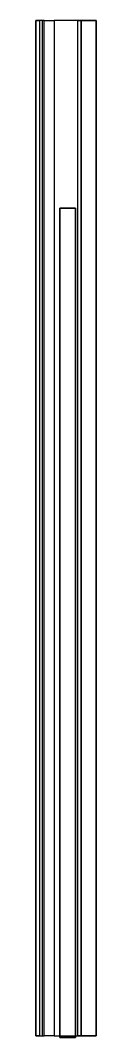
# Model space of a CAD drawing. Extents: x 0 to 300, y -260 to 0.
# Drawn here: x 284.5 to 300, y -260 to 0 of the extents above.
import ezdxf

# ---------------------------------------------------------------- set-up
doc = ezdxf.new("R2010")
doc.units = 0
doc.layers.add('ESTRUTURA', color=140, linetype='CONTINUOUS')

msp = doc.modelspace()

# ---------------------------------------------------------------- linework, layer by layer
at = {"layer": 'ESTRUTURA'}
for points in [[(286.25, -259.5, 6.24621), (286.25, 0, 6.24621), (284.5, 0, 6.24621), (284.5, -259.5, 6.24621)], [(284.5, 0, 6.24621), (284.5, -259.5, 6.24621), (284.5, -259.5, 11.29621), (284.5, 0, 11.29621)], [(284.5, -259.5, 11.29621), (284.5, 0, 11.29621), (285.5, 0, 12.34621), (285.5, -259.5, 12.34621)], [(285.5, 0, 12.34621), (285.5, -259.5, 12.34621), (286.6423, -259.5, 15.10393), (286.6423, 0, 15.10393)], [(286.6423, -259.5, 15.10393), (286.6423, 0, 15.10393), (289.25, 0, 16.24621), (289.25, -259.5, 16.24621)], [(289.25, 0, 16.24621), (289.25, -259.5, 16.24621), (296.1, -259.5, 16.24621), (296.1, 0, 16.24621)], [(296.1, 0, 1.74621), (296.1, -259.5, 1.74621), (295.25, -259.5, 1.74621), (295.25, 0, 1.74621)], [(296.1, -259.5, 16.24621), (296.1, 0, 16.24621), (300, 0, 12.34621), (300, -259.5, 12.34621)], [(300, -259.5, 5.64621), (300, 0, 5.64621), (296.1, 0, 1.74621), (296.1, -259.5, 1.74621)], [(300, 0, 12.34621), (300, -259.5, 12.34621), (300, -259.5, 5.64621), (300, 0, 5.64621)], [(290.6728, -48.02748, 10.74315), (294.7054, -48.02748, 10.74315), (294.7054, -48.02748), (290.6728, -48.02748)], [(290.6728, -48.02748, 10.74315), (290.6728, -260, 10.74315), (294.7054, -260, 10.74315), (294.7054, -48.02748, 10.74315)], [(294.7054, -48.02748), (294.7054, -260), (290.6728, -260), (290.6728, -48.02748)], [(290.6728, -260), (290.6728, -48.02748), (290.6728, -48.02748, 10.74315), (290.6728, -260, 10.74315)], [(294.7054, -260, 10.74315), (294.7054, -48.02748, 10.74315), (294.7054, -48.02748), (294.7054, -260)], [(290.6728, -260, 10.74315), (294.7054, -260, 10.74315), (294.7054, -260), (290.6728, -260)]]:
    msp.add_3dface(points, dxfattribs=at)

doc.saveas('drawing.dxf')
